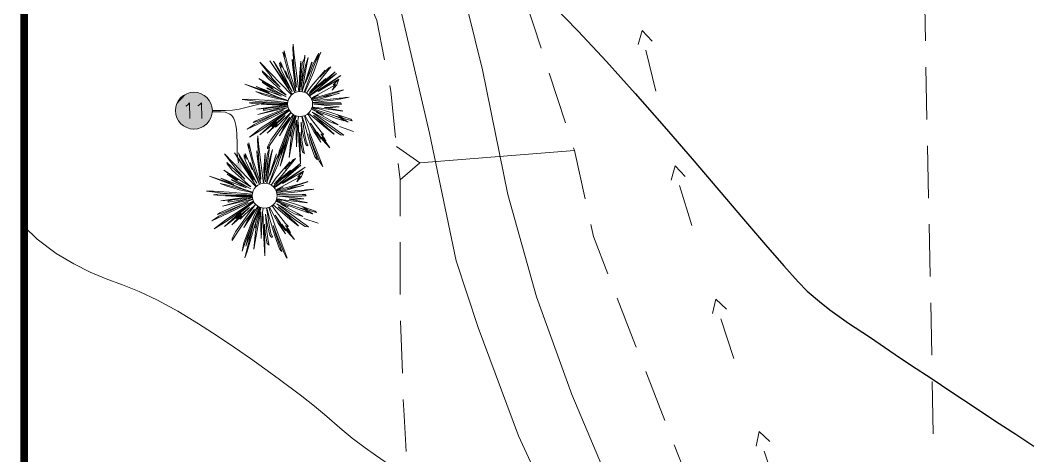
# Model space of a CAD drawing. Header units: millimetres. Extents: x -419 to 20046, y -14642 to 2638.
# Drawn here: x 0.9 to 5.72, y 11.361 to 13.44 of the extents above; entities that cross this region are included whole.
import ezdxf

# ---------------------------------------------------------------- set-up
doc = ezdxf.new("R2010")
doc.units = ezdxf.units.MM
for name, color, linetype in [('PDF11_----LN02', 7, 'Continuous'), ('PDF11_----LN03', 7, 'Continuous'), ('PDF11_24x36$-$Yucca$Valley$TB$CUP$----TB02', 7, 'Continuous'), ('PDF11_PR-swale', 7, 'Continuous')]:
    doc.layers.add(name, color=color, linetype=linetype)
for name, color, linetype, true_color in [('PDF11_0', 7, 'Continuous', 0xb3b3b3), ('PDF11_EXTO$--C3-Surface-EXTO', 7, 'Continuous', 0xb3b3b3), ('PDF11_EXTO$EXLSTR', 7, 'Continuous', 0xb3b3b3)]:
    doc.layers.add(name, color=color, linetype=linetype, true_color=true_color)

msp = doc.modelspace()

# ---------------------------------------------------------------- hatches: boundary and pattern name
at = {"layer": 'PDF11_0', "true_color": 0xffffff, "transparency": 33554559}
for points in [[(1.7135, 13.0944), (1.6401, 13.006), (1.7268, 13.096)], [(1.7268, 13.096), (1.6401, 13.006), (1.6426, 12.9877)], [(1.7135, 13.0944), (1.641, 13.0202), (1.6401, 13.006)], [(1.6943, 13.0894), (1.641, 13.0202), (1.7135, 13.0944)], [(1.6943, 13.0894), (1.6443, 13.036), (1.641, 13.0202)], [(1.7268, 13.096), (1.6426, 12.9877), (1.7501, 13.0935)], [(1.7501, 13.0935), (1.6426, 12.9877), (1.6493, 12.9685)], [(1.6826, 13.0835), (1.6443, 13.036), (1.6943, 13.0894)], [(1.6826, 13.0835), (1.651, 13.051), (1.6443, 13.036)], [(1.7501, 13.0935), (1.6493, 12.9685), (1.7701, 13.0852)], [(1.7701, 13.0852), (1.6493, 12.9685), (1.6568, 12.956)], [(1.6726, 13.0769), (1.651, 13.051), (1.6826, 13.0835)], [(1.6726, 13.0769), (1.6618, 13.066), (1.651, 13.051)], [(1.7701, 13.0852), (1.6568, 12.956), (1.7893, 13.071)], [(1.7893, 13.071), (1.6568, 12.956), (1.6701, 12.9419)], [(1.7893, 13.071), (1.6701, 12.9419), (1.801, 13.0569)], [(1.801, 13.0569), (1.6701, 12.9419), (1.6843, 12.9319)], [(1.801, 13.0569), (1.6843, 12.9319), (1.8093, 13.041)], [(1.8093, 13.041), (1.6843, 12.9319), (1.6985, 12.9252)], [(1.8093, 13.041), (1.6985, 12.9252), (1.816, 13.0094)], [(1.816, 13.0094), (1.6985, 12.9252), (1.7176, 12.9202)], [(1.816, 13.0094), (1.7176, 12.9202), (1.8118, 12.981)], [(1.8118, 12.981), (1.7176, 12.9202), (1.7376, 12.9202)], [(1.8118, 12.981), (1.7376, 12.9202), (1.8043, 12.9644)], [(1.8043, 12.9644), (1.7376, 12.9202), (1.771, 12.931)], [(1.8043, 12.9644), (1.771, 12.931), (1.7885, 12.9444)]]:
    msp.add_hatch(color=7, dxfattribs=at).paths.add_polyline_path(points)
at = {"layer": 'PDF11_0', "transparency": 33554559}
for points in [[(2.1485, 13.066), (2.0677, 13.061), (2.0735, 13.0344)], [(1.9577, 12.6818), (1.9535, 12.7627), (1.9277, 12.7569)]]:
    msp.add_hatch(color=7, dxfattribs=at).paths.add_polyline_path(points)

# ---------------------------------------------------------------- linework, layer by layer
at = {"layer": 'PDF11_----LN02', "lineweight": 18}
for points in [[(3.3844, 13.3069), (3.3069, 13.5444)], [(5.2171, 13.3411), (5.2129, 13.5903)], [(2.5777, 13.4919), (2.6002, 13.4386), (2.6377, 13.2502)], [(3.0344, 13.4869), (3.1044, 13.2036), (3.2261, 12.6085), (3.3619, 12.1201), (3.5311, 11.6534), (3.762, 11.1034), (3.9461, 10.6859), (4.2545, 10.1366), (4.4437, 9.8083), (4.667, 9.4974), (4.777, 9.3974), (4.9721, 9.2882), (5.3429, 9.1149), (5.7963, 8.9649), (6.0763, 8.8982), (7.0289, 8.7565), (8.1348, 8.5615), (8.7415, 8.5373), (9.6108, 8.5632), (10.1533, 8.6324), (10.5392, 8.7157), (10.74, 8.7507), (10.7925, 8.7524)], [(5.2246, 12.966), (5.2196, 13.2161)], [(3.5003, 12.9502), (3.4228, 13.1877)], [(2.6627, 13.1277), (2.6677, 13.1019), (2.6902, 12.8794)], [(2.6944, 12.8369), (2.8061, 12.7585), (2.7111, 12.6785)], [(3.5386, 12.831), (3.5428, 12.8185), (3.5945, 12.5868)], [(5.2321, 12.591), (5.2271, 12.841)], [(3.5428, 12.8185), (2.8061, 12.7585)], [(2.7027, 12.7552), (2.7111, 12.6785), (2.7111, 12.5052)], [(3.7028, 12.2293), (3.6345, 12.4077), (3.6211, 12.4652)], [(5.2396, 12.216), (5.2346, 12.466)], [(2.7111, 12.3802), (2.7111, 12.1301)], [(3.837, 11.8793), (3.8228, 11.916), (3.747, 12.1126)], [(5.2471, 11.8409), (5.2421, 12.091)], [(2.7136, 12.0051), (2.7227, 11.7551)], [(3.9737, 11.5301), (3.8828, 11.7626)], [(5.2538, 11.4659), (5.2488, 11.7159)], [(2.7402, 11.3809), (2.7302, 11.5534), (2.7269, 11.6301)], [(4.1103, 11.1801), (4.0187, 11.4134)]]:
    msp.add_lwpolyline(points, dxfattribs=at)
at = {"layer": 'PDF11_----LN03', "lineweight": 20}
msp.add_lwpolyline([(2.2718, 13.992), (2.3869, 13.9461), (2.4669, 13.8869), (2.5885, 13.7669), (2.6677, 13.6378), (2.7094, 13.5144), (2.8519, 12.901), (2.9794, 12.291), (3.0836, 11.9735), (3.2769, 11.4559), (3.577, 10.8034), (3.8711, 10.2533), (4.2928, 9.5141), (4.5095, 9.2266), (4.6137, 9.1424), (5.2913, 8.8132), (6.0547, 8.6024), (6.6872, 8.4573), (7.4173, 8.3323), (8.2015, 8.2373), (9.1516, 8.1457), (9.8908, 8.074), (10.7925, 7.9765)], dxfattribs=at)
at = {"layer": 'PDF11_0', "lineweight": 30}
msp.add_lwpolyline([(3.4328, 13.5194), (3.5611, 13.3877), (3.6953, 13.2427), (3.8328, 13.0894), (3.9703, 12.9327), (4.1045, 12.7777), (4.232, 12.6285), (4.3495, 12.4902), (4.4537, 12.3685), (4.542, 12.2676), (4.6095, 12.1918), (4.6537, 12.1468), (4.7112, 12.0976), (4.7612, 12.0576), (4.8062, 12.0251), (4.8504, 11.9943), (4.9504, 11.9285), (5.0729, 11.8451), (5.1512, 11.7918), (5.2438, 11.7309), (5.3438, 11.6643), (5.4488, 11.5951), (5.5521, 11.5268), (5.6488, 11.4634), (5.7346, 11.4076)], dxfattribs=at)
at = {"layer": 'PDF11_0', "color": 7, "lineweight": 20}
for points in [[(1.6901, 13.0302), (1.6968, 13.0344), (1.7076, 13.0452), (1.7093, 12.9702)], [(1.7468, 13.0319), (1.7543, 13.0352), (1.7651, 13.046), (1.766, 12.971)], [(2.0702, 13.0477), (2.0077, 13.031), (1.976, 13.0227), (1.9443, 13.016), (1.9127, 13.011), (1.881, 13.0094), (1.816, 13.0094)], [(1.816, 13.0019), (1.8568, 13.0019), (1.8768, 13.0002), (1.8852, 12.9985), (1.8935, 12.9952), (1.9002, 12.9919), (1.9068, 12.9869), (1.9118, 12.981), (1.9168, 12.9735), (1.9202, 12.966), (1.9235, 12.9577), (1.9285, 12.9394), (1.9318, 12.9185), (1.9335, 12.896), (1.9343, 12.8494), (1.9352, 12.8019), (1.9377, 12.7802), (1.941, 12.7594)]]:
    msp.add_lwpolyline(points, dxfattribs=at)
at = {"layer": 'PDF11_0', "color": 7, "lineweight": 0, "true_color": 0xffffff}
msp.add_lwpolyline([(1.7885, 12.9444), (1.771, 12.931)], dxfattribs=at)
at = {"layer": 'PDF11_0', "lineweight": 18}
msp.add_lwpolyline([(2.681, 11.3042), (2.5935, 11.3642), (2.5444, 11.3984), (2.4835, 11.4451), (2.4352, 11.4851), (2.351, 11.5576), (2.3027, 11.5976), (2.2427, 11.6451), (2.1302, 11.7293), (2.0668, 11.7759), (1.9977, 11.8251), (1.9218, 11.8776), (1.8393, 11.9335), (1.7493, 11.991), (1.6518, 12.051), (1.5551, 12.1035), (1.4676, 12.1443), (1.3868, 12.1768), (1.3093, 12.206), (1.2334, 12.2376), (1.1551, 12.2768), (1.0718, 12.3268), (0.9809, 12.3943), (0.9195, 12.4542)], dxfattribs=at)
at = {"layer": 'PDF11_0', "color": 7, "lineweight": 20}
msp.add_circle((1.7281, 13.0081), 0.0879, dxfattribs=at)
at = {"layer": 'PDF11_24x36$-$Yucca$Valley$TB$CUP$----TB02', "lineweight": 0, "const_width": 0.0375}
msp.add_lwpolyline([(35.4024, 0.4996), (35.4024, 23.5006), (0.9184, 23.5006), (0.9184, 0.4996)], close=True, dxfattribs=at)
at = {"layer": 'PDF11_EXTO$--C3-Surface-EXTO', "lineweight": 30}
msp.add_lwpolyline([(3.4328, 13.5194), (3.5611, 13.3877), (3.6953, 13.2427), (3.8328, 13.0894), (3.9703, 12.9327), (4.1045, 12.7777), (4.232, 12.6285), (4.3495, 12.4902), (4.4537, 12.3685), (4.542, 12.2676), (4.6095, 12.1918), (4.6537, 12.1468), (4.7112, 12.0976), (4.7612, 12.0576), (4.8062, 12.0251), (4.8504, 11.9943), (4.9504, 11.9285), (5.0729, 11.8451), (5.1512, 11.7918), (5.2438, 11.7309), (5.3438, 11.6643), (5.4488, 11.5951), (5.5521, 11.5268), (5.6488, 11.4634), (5.7346, 11.4076)], dxfattribs=at)
at = {"layer": 'PDF11_EXTO$--C3-Surface-EXTO', "lineweight": 18}
msp.add_lwpolyline([(2.681, 11.3042), (2.5935, 11.3642), (2.5444, 11.3984), (2.4835, 11.4451), (2.4352, 11.4851), (2.351, 11.5576), (2.3027, 11.5976), (2.2427, 11.6451), (2.1302, 11.7293), (2.0668, 11.7759), (1.9977, 11.8251), (1.9218, 11.8776), (1.8393, 11.9335), (1.7493, 11.991), (1.6518, 12.051), (1.5551, 12.1035), (1.4676, 12.1443), (1.3868, 12.1768), (1.3093, 12.206), (1.2334, 12.2376), (1.1551, 12.2768), (1.0718, 12.3268), (0.9809, 12.3943), (0.9195, 12.4542)], dxfattribs=at)
at = {"layer": 'PDF11_EXTO$EXLSTR', "lineweight": 18}
for points in [[(2.2102, 13.0944), (2.2052, 13.1085), (2.1843, 13.1686), (2.1527, 13.2877), (2.1602, 13.2661), (2.1585, 13.2936), (2.1618, 13.2802), (2.1785, 13.2111), (2.2143, 13.1002), (2.1977, 13.2302), (2.1968, 13.2544), (2.201, 13.2277), (2.2168, 13.1202), (2.2143, 13.1444), (2.2068, 13.2069), (2.2002, 13.3036), (2.2018, 13.3252), (2.2052, 13.2861), (2.2285, 13.0994)], [(2.2427, 13.0985), (2.266, 13.2302), (2.2727, 13.2611), (2.2602, 13.2236), (2.2418, 13.1294), (2.2385, 13.106), (2.2443, 13.1661), (2.2527, 13.2319), (2.2568, 13.2594), (2.2568, 13.2602), (2.2577, 13.2727), (2.2552, 13.2602), (2.2552, 13.2594), (2.2535, 13.2561), (2.2452, 13.2336), (2.236, 13.1427), (2.2343, 13.1202), (2.236, 13.2019), (2.2377, 13.2436), (2.231, 13.1694), (2.231, 13.0994)], [(2.2535, 13.096), (2.2868, 13.1861), (2.2885, 13.1911), (2.3069, 13.2369), (2.3177, 13.2669), (2.321, 13.2744), (2.3235, 13.2811), (2.3227, 13.2811), (2.3185, 13.2736), (2.3144, 13.2669), (2.2952, 13.2269), (2.2777, 13.1827), (2.2593, 13.1377), (2.2627, 13.1477), (2.2919, 13.2402), (2.2893, 13.2369), (2.2477, 13.111), (2.2443, 13.0985)], [(2.3294, 13.2761), (2.326, 13.2686), (2.3219, 13.2552), (2.3177, 13.2544), (2.321, 13.2544), (2.301, 13.1986), (2.2985, 13.1902), (2.2568, 13.0952)], [(2.3302, 13.2811), (2.3269, 13.2752), (2.3227, 13.2677), (2.3069, 13.2369)], [(2.331, 13.2811), (2.3294, 13.2761), (2.331, 13.2811), (2.3327, 13.2852), (2.3269, 13.2752)], [(2.1935, 13.0835), (2.0427, 13.2394), (2.0977, 13.1702), (2.0985, 13.1669), (2.1393, 13.1202), (2.0935, 13.1611), (2.0543, 13.1986), (2.056, 13.1919), (2.0802, 13.1627), (2.1685, 13.0827), (2.1035, 13.1227), (2.0385, 13.1619), (2.1068, 13.1144), (2.0818, 13.1277), (2.0543, 13.1436), (2.0985, 13.1135), (2.1685, 13.0735), (2.1018, 13.1052), (2.076, 13.1177), (2.081, 13.1119), (2.1452, 13.0769), (2.0252, 13.1235), (2.0877, 13.0944), (2.0385, 13.1119)], [(2.196, 13.0852), (2.091, 13.2452), (2.181, 13.1144), (2.1152, 13.2277), (2.1085, 13.2444), (2.1168, 13.2302), (2.1968, 13.0994), (2.1793, 13.1344), (2.146, 13.1994), (2.1377, 13.2244), (2.1368, 13.2369), (2.1468, 13.2144), (2.1443, 13.2261), (2.1418, 13.2419), (2.1477, 13.2269), (2.1743, 13.1636), (2.1643, 13.1977), (2.181, 13.1586), (2.2093, 13.0935)], [(2.2652, 13.091), (2.2868, 13.1235), (2.3544, 13.2019), (2.3294, 13.1677), (2.3719, 13.2127), (2.381, 13.2177), (2.3094, 13.1286), (2.2793, 13.0952), (2.3577, 13.1619), (2.326, 13.1294), (2.4019, 13.1927), (2.3519, 13.1436), (2.4077, 13.1861), (2.3235, 13.1152), (2.2785, 13.0794)], [(2.2793, 13.0785), (2.4285, 13.1761), (2.3202, 13.0994), (2.4194, 13.1577), (2.3919, 13.1311), (2.4035, 13.1344), (2.4002, 13.1294)], [(2.1285, 13.0719), (1.9702, 13.1344), (2.0385, 13.1119), (2.1285, 13.0719), (2.1677, 13.0594), (2.1768, 13.0569)], [(2.2752, 13.0835), (2.2785, 13.0869), (2.3127, 13.1169), (2.3227, 13.1252), (2.326, 13.1294)], [(2.2868, 13.0677), (2.3494, 13.1019), (2.4002, 13.1294), (2.3935, 13.1185), (2.3877, 13.106), (2.4102, 13.1311), (2.4194, 13.1577)], [(2.3519, 13.1436), (2.3127, 13.1169)], [(2.1743, 13.0435), (2.0977, 13.0469), (2.0352, 13.0519), (1.9577, 13.061), (1.9902, 13.0627), (2.0652, 13.0577), (2.1752, 13.0469)], [(2.176, 13.0544), (2.161, 13.0585), (2.1118, 13.0694), (2.1035, 13.071), (2.0552, 13.086), (2.0227, 13.0994), (2.051, 13.0919), (2.121, 13.0719), (2.1677, 13.0594)], [(2.2868, 13.0669), (2.3219, 13.0819), (2.2885, 13.0644)], [(2.2893, 13.0627), (2.3385, 13.0794), (2.3927, 13.0944), (2.4052, 13.0977), (2.4402, 13.1069), (2.4402, 13.106), (2.4027, 13.0935), (2.3902, 13.0902), (2.336, 13.0719), (2.3869, 13.0827), (2.396, 13.0844), (2.4219, 13.091), (2.3944, 13.0835), (2.386, 13.081), (2.3385, 13.0669), (2.2944, 13.0552), (2.3794, 13.0635), (2.4227, 13.0677), (2.4319, 13.0685), (2.4502, 13.0702), (2.4694, 13.0719), (2.4302, 13.0652), (2.421, 13.0635), (2.3919, 13.0585), (2.2935, 13.0469)], [(2.2902, 13.0602), (2.3252, 13.0694), (2.336, 13.0719)], [(2.1802, 13.0152), (2.0593, 12.9569), (1.9827, 12.9202), (2.016, 12.9427), (2.156, 13.0102), (2.0393, 12.9602), (2.0102, 12.951), (2.0202, 12.9577), (2.096, 12.9919), (2.1768, 13.0227)], [(2.1743, 13.041), (2.0827, 13.041), (2.0068, 13.0419), (1.991, 13.0452), (2.0227, 13.0485), (2.0977, 13.0469)], [(2.1752, 13.031), (2.0818, 13.0202), (2.026, 13.016), (2.1485, 13.0327), (2.1743, 13.0352)], [(2.1768, 13.0235), (2.0335, 12.9902), (2.156, 13.0252)], [(2.1743, 13.036), (2.101, 13.036), (2.0485, 13.0394), (2.0827, 13.041)], [(2.1752, 13.0294), (2.156, 13.0252), (2.0602, 13.0094), (2.0602, 13.0144), (2.0818, 13.0202)], [(2.2935, 13.0452), (2.4144, 13.0452), (2.4194, 13.0452), (2.4285, 13.0452), (2.4327, 13.0394), (2.4152, 13.0385), (2.4119, 13.0385), (2.3002, 13.0385), (2.3194, 13.0369), (2.421, 13.026), (2.3902, 13.0235), (2.351, 13.0235), (2.436, 13.0069), (2.4369, 13.006), (2.3235, 13.021), (2.306, 13.0235), (2.3902, 12.9969), (2.476, 12.9669), (2.4827, 12.9602), (2.4419, 12.971), (2.4169, 12.986), (2.436, 12.9727), (2.431, 12.9735), (2.3994, 12.9827), (2.4494, 12.9635), (2.4644, 12.9527), (2.456, 12.956), (2.431, 12.9694), (2.4444, 12.9594), (2.4077, 12.9702), (2.2885, 13.0152), (2.3469, 12.9869), (2.311, 13.0002), (2.3894, 12.956), (2.4169, 12.941), (2.3769, 12.9544), (2.2994, 12.9977), (2.2927, 13.001), (2.4052, 12.9185), (2.4427, 12.8919), (2.4277, 12.8935), (2.386, 12.921), (2.2985, 12.9869), (2.3469, 12.9427), (2.3969, 12.896), (2.3952, 12.896), (2.3552, 12.9285), (2.2752, 12.9969)], [(2.2919, 13.0244), (2.3169, 13.0169), (2.2893, 13.021)], [(2.2902, 13.0194), (2.311, 13.0127), (2.3994, 12.9827)], [(2.2944, 13.0552), (2.2919, 13.0544)], [(2.2919, 13.026), (2.306, 13.0235)], [(2.1827, 13.0094), (2.0518, 12.9177), (1.9927, 12.8819), (2.0493, 12.926), (2.181, 13.0119)], [(2.1902, 12.9994), (2.1318, 12.9419), (2.1218, 12.9319), (2.1177, 12.9294), (2.121, 12.936), (2.126, 12.9435), (2.0777, 12.9002), (2.1043, 12.9285), (2.1627, 12.9844), (2.0993, 12.9302), (2.1227, 12.956), (2.0427, 12.8935), (2.0943, 12.9402), (2.1727, 13.001), (2.1835, 13.0085)], [(2.2018, 12.9894), (2.1543, 12.9169), (2.136, 12.8885), (2.1518, 12.9202), (2.186, 12.9769), (2.1343, 12.9094), (2.0918, 12.8469), (2.0793, 12.8252), (2.0793, 12.836), (2.0952, 12.8677), (2.1585, 12.9569), (2.191, 12.9985)], [(2.216, 12.9827), (2.1985, 12.9102), (2.1943, 12.8852), (2.1893, 12.8877), (2.191, 12.906), (2.1943, 12.9252), (2.1785, 12.8735), (2.1485, 12.7702), (2.1393, 12.7427), (2.176, 12.8869), (2.1835, 12.9127), (2.1585, 12.8377), (2.1435, 12.7985), (2.1593, 12.856), (2.176, 12.9077), (2.1452, 12.8269), (2.1277, 12.776), (2.1343, 12.8152), (2.1835, 12.9419), (2.2052, 12.9877)], [(2.176, 12.9077), (2.2102, 12.9852)], [(2.1827, 12.9119), (2.2127, 12.9835)], [(2.2435, 12.981), (2.246, 12.9644), (2.256, 12.9002), (2.2643, 12.8619), (2.2702, 12.846), (2.2718, 12.8427), (2.2735, 12.8427), (2.2677, 12.841), (2.2652, 12.8435), (2.2602, 12.8519), (2.2468, 12.9069), (2.2393, 12.9527), (2.2435, 12.8677), (2.2527, 12.8152), (2.256, 12.8035), (2.246, 12.811), (2.2385, 12.8519), (2.2327, 12.9052), (2.2335, 12.8794), (2.236, 12.7769), (2.236, 12.7527), (2.2285, 12.8669), (2.2268, 12.936), (2.2243, 12.9602), (2.2227, 12.9277), (2.2193, 12.8694), (2.2168, 12.836), (2.2152, 12.901), (2.2168, 12.9635), (2.2052, 12.9085), (2.1893, 12.821), (2.1827, 12.7852), (2.191, 12.8669), (2.1943, 12.8852)], [(2.1943, 12.9252), (2.2135, 12.9835)], [(2.2268, 12.9802), (2.2243, 12.9602)], [(2.2552, 12.9835), (2.2818, 12.9002), (2.3427, 12.7419), (2.336, 12.751), (2.3252, 12.7694), (2.296, 12.8435), (2.276, 12.8977), (2.2885, 12.8535), (2.3169, 12.7735), (2.3127, 12.7777), (2.3052, 12.7877), (2.2827, 12.8485), (2.2585, 12.9335), (2.2443, 12.981)], [(2.271, 12.9927), (2.2893, 12.9652), (2.3344, 12.9069), (2.3435, 12.8977), (2.3469, 12.8969), (2.346, 12.8952), (2.3435, 12.8919), (2.341, 12.8919), (2.3335, 12.8977), (2.3502, 12.876), (2.3577, 12.8644), (2.3385, 12.8827), (2.3585, 12.8569), (2.3769, 12.831), (2.3435, 12.8669), (2.316, 12.9052), (2.3344, 12.8719), (2.3152, 12.9002), (2.2843, 12.9477), (2.3044, 12.9119), (2.3327, 12.8585), (2.2994, 12.9094), (2.2577, 12.9844)], [(2.4894, 12.9094), (2.4219, 12.9319)], [(2.041, 12.656), (2.036, 12.6702), (2.0152, 12.7302), (1.9835, 12.8494), (1.991, 12.8285), (1.9893, 12.8552), (1.9927, 12.8419), (2.0093, 12.7727), (2.046, 12.6618), (2.0293, 12.7919), (2.0277, 12.816), (2.0318, 12.7902), (2.0477, 12.6818), (2.046, 12.706), (2.0377, 12.7694), (2.031, 12.866), (2.0335, 12.8877), (2.0368, 12.8477), (2.0602, 12.661)], [(2.0618, 12.661), (2.0627, 12.6893), (2.0618, 12.731), (2.0685, 12.8052), (2.0677, 12.7635), (2.0652, 12.6818), (2.0668, 12.7052), (2.0768, 12.7952), (2.0843, 12.8185), (2.086, 12.8219), (2.0893, 12.8344), (2.0877, 12.8227), (2.0877, 12.8219), (2.0835, 12.7944), (2.0752, 12.7277), (2.0693, 12.6677), (2.0735, 12.691), (2.0918, 12.786), (2.1035, 12.8227), (2.0968, 12.7919), (2.0743, 12.6602)], [(2.0852, 12.6577), (2.1185, 12.7485), (2.1202, 12.7527), (2.1377, 12.7994), (2.1493, 12.8285), (2.1518, 12.836), (2.1543, 12.8427), (2.1535, 12.8427), (2.1493, 12.8352), (2.1452, 12.8285), (2.126, 12.7885), (2.1085, 12.7452), (2.1085, 12.7444), (2.091, 12.6993), (2.0935, 12.7094), (2.1227, 12.8019), (2.121, 12.7985), (2.0785, 12.6727), (2.0752, 12.6602)], [(2.1602, 12.8377), (2.1577, 12.8302), (2.1527, 12.8177), (2.1493, 12.816), (2.1527, 12.8169), (2.1318, 12.7602), (2.1293, 12.7527), (2.0877, 12.6568)], [(2.1618, 12.8435), (2.1602, 12.8377), (2.1618, 12.8435), (2.1635, 12.8477), (2.1543, 12.8294), (2.1377, 12.7994)], [(2.161, 12.8435), (2.1585, 12.8377)], [(2.0243, 12.6452), (1.8743, 12.8019), (1.9285, 12.7327), (1.9293, 12.7285), (1.9702, 12.6818), (1.9252, 12.7235), (1.8852, 12.761), (1.8868, 12.7544), (1.911, 12.7244), (1.9993, 12.6443), (1.9343, 12.6843), (1.8701, 12.7235), (1.9377, 12.6768), (1.9135, 12.6902), (1.886, 12.7052), (1.9293, 12.6752), (1.9993, 12.6352), (1.9327, 12.6668), (1.9068, 12.6802), (1.9118, 12.6743), (1.9768, 12.6393), (1.856, 12.686), (1.9193, 12.656), (1.8693, 12.6735)], [(2.0268, 12.6468), (1.9218, 12.8069), (2.0118, 12.676), (1.946, 12.7894), (1.9402, 12.8069), (1.9477, 12.7927), (2.0277, 12.6618), (2.0102, 12.696), (1.9768, 12.761), (1.9685, 12.786), (1.9677, 12.7985), (1.9777, 12.776), (1.9752, 12.7877), (1.9727, 12.8044), (1.9785, 12.7894), (2.006, 12.726), (1.996, 12.7602), (2.0118, 12.721), (2.0402, 12.656)], [(2.096, 12.6527), (2.1185, 12.6852), (2.1852, 12.7644), (2.161, 12.7294), (2.2035, 12.7744), (2.2127, 12.7802), (2.141, 12.6902), (2.111, 12.6568), (2.1885, 12.7235), (2.1568, 12.691), (2.2327, 12.7544), (2.1827, 12.7052), (2.2385, 12.7485), (2.1552, 12.6768), (2.1093, 12.6418)], [(2.1102, 12.6402), (2.2593, 12.7377), (2.151, 12.661), (2.251, 12.7194), (2.2235, 12.6927), (2.2343, 12.696), (2.231, 12.691)], [(1.9602, 12.6343), (1.8018, 12.696), (1.8693, 12.6735), (1.9602, 12.6343), (1.9985, 12.6218), (2.0077, 12.6185)], [(2.106, 12.6452), (2.1093, 12.6485), (2.1443, 12.6793), (2.1535, 12.6877), (2.1568, 12.691)], [(2.1177, 12.6293), (2.1802, 12.6635), (2.231, 12.691), (2.2243, 12.6802), (2.2193, 12.6685), (2.2418, 12.6935), (2.251, 12.7194)], [(2.1827, 12.7052), (2.1443, 12.6793)], [(2.0077, 12.616), (1.9918, 12.6202), (1.9435, 12.631), (1.9343, 12.6327), (1.886, 12.6477), (1.8535, 12.661), (1.8827, 12.6543), (1.9518, 12.6343), (1.9985, 12.6218)], [(2.1185, 12.6293), (2.1535, 12.6435), (2.1193, 12.626)], [(2.1202, 12.6252), (2.1693, 12.641), (2.2243, 12.656), (2.236, 12.6593), (2.2718, 12.6693), (2.271, 12.6685), (2.2335, 12.656), (2.2218, 12.6518), (2.1668, 12.6335), (2.2177, 12.6443), (2.2268, 12.6468), (2.2527, 12.6527), (2.226, 12.6452), (2.2168, 12.6427), (2.1693, 12.6293), (2.1252, 12.6168), (2.2102, 12.6252), (2.2535, 12.6293), (2.2627, 12.6302), (2.281, 12.6318), (2.3002, 12.6335), (2.261, 12.6268), (2.2518, 12.6252), (2.2227, 12.621), (2.1243, 12.6093)], [(2.121, 12.6218), (2.156, 12.631), (2.1668, 12.6335)], [(2.006, 12.6052), (1.9285, 12.6093), (1.866, 12.6143), (1.7885, 12.6235), (1.821, 12.6243), (1.896, 12.6193), (2.006, 12.6093)], [(2.011, 12.5768), (1.891, 12.5185), (1.8143, 12.4827), (1.8476, 12.5052), (1.9868, 12.5718), (1.8701, 12.5227), (1.841, 12.5127), (1.851, 12.5202), (1.9268, 12.5535), (2.0077, 12.5843)], [(2.0052, 12.6027), (1.9135, 12.6035), (1.8385, 12.6043), (1.8218, 12.6068), (1.8535, 12.611), (1.9285, 12.6093)], [(2.006, 12.5935), (1.9127, 12.5827), (1.8568, 12.5777), (1.9793, 12.5952), (2.006, 12.5968)], [(2.0077, 12.586), (1.8643, 12.5518), (1.9868, 12.5868)], [(2.006, 12.5977), (1.9318, 12.5977), (1.8793, 12.6018), (1.9135, 12.6035)], [(2.006, 12.5918), (1.9868, 12.5868), (1.891, 12.5718), (1.891, 12.576), (1.9127, 12.5827)], [(2.1243, 12.6068), (2.2452, 12.6077), (2.2502, 12.6077), (2.2593, 12.6077), (2.2635, 12.601), (2.246, 12.601), (2.2435, 12.6002), (2.131, 12.6002), (2.1502, 12.5985), (2.2518, 12.5877), (2.221, 12.5852), (2.1818, 12.5852), (2.2668, 12.5693), (2.2677, 12.5685), (2.1543, 12.5827), (2.1377, 12.5852), (2.2218, 12.5585), (2.3069, 12.5285), (2.3135, 12.5227), (2.2727, 12.5335), (2.2477, 12.5485), (2.2677, 12.5343), (2.2627, 12.536), (2.2302, 12.5443), (2.2802, 12.5252), (2.2952, 12.5152), (2.2868, 12.5177), (2.2618, 12.5318), (2.2752, 12.521), (2.2385, 12.5327), (2.1202, 12.5777)], [(2.1227, 12.586), (2.1477, 12.5793), (2.121, 12.5827)], [(2.121, 12.581), (2.1418, 12.5743), (2.2302, 12.5443)], [(2.1252, 12.6168), (2.1227, 12.6168)], [(2.1235, 12.5877), (2.1377, 12.5852)], [(2.0143, 12.571), (1.8827, 12.4793), (1.8243, 12.4435), (1.8802, 12.4877), (2.0118, 12.5743)], [(2.0218, 12.561), (1.9627, 12.5043), (1.9527, 12.4935), (1.9493, 12.491), (1.9518, 12.4977), (1.9568, 12.5052), (1.9085, 12.4627), (1.9352, 12.4902), (1.9935, 12.546), (1.9302, 12.4927), (1.9543, 12.5177), (1.8735, 12.456), (1.9252, 12.5018), (2.0035, 12.5627), (2.0143, 12.5702)], [(2.0335, 12.551), (1.9852, 12.4793), (1.9668, 12.4502), (1.9827, 12.4818), (2.0168, 12.5385), (1.9652, 12.4718), (1.9235, 12.4093), (1.9102, 12.3877), (1.911, 12.3977), (1.926, 12.4293), (1.9893, 12.5185), (2.0218, 12.5602)], [(2.0477, 12.5443), (2.0302, 12.4718), (2.0252, 12.4468), (2.021, 12.4493), (2.0218, 12.4685), (2.026, 12.4877), (2.0102, 12.4352), (1.9802, 12.3318), (1.9702, 12.3052), (2.0068, 12.4485), (2.0143, 12.4743), (1.9893, 12.4002), (1.9752, 12.361), (1.9902, 12.4185), (2.0068, 12.4693), (1.976, 12.3885), (1.9585, 12.3377), (1.966, 12.3768), (2.0143, 12.5035), (2.036, 12.5493)], [(2.0068, 12.4693), (2.041, 12.5468)], [(2.0743, 12.5427), (2.0768, 12.526), (2.0877, 12.4627), (2.0952, 12.4235), (2.101, 12.4085), (2.1027, 12.4052), (2.1043, 12.4052), (2.0985, 12.4035), (2.096, 12.4052), (2.091, 12.4135), (2.0777, 12.4693), (2.0702, 12.5143), (2.0752, 12.4293), (2.0835, 12.3768), (2.0877, 12.366), (2.0768, 12.3735), (2.0693, 12.4143), (2.0643, 12.4668), (2.0652, 12.441), (2.0668, 12.3385), (2.0668, 12.3152), (2.0593, 12.4285), (2.0585, 12.4977), (2.056, 12.5218), (2.0535, 12.4893), (2.051, 12.4318), (2.0485, 12.3985), (2.0468, 12.4627), (2.0477, 12.526), (2.036, 12.471), (2.0202, 12.3835), (2.0135, 12.3477), (2.0218, 12.4293), (2.0252, 12.4468)], [(2.0143, 12.4735), (2.0443, 12.546)], [(2.026, 12.4877), (2.0452, 12.5452)], [(2.0577, 12.5427), (2.056, 12.5218)], [(2.086, 12.546), (2.1135, 12.4618), (2.1735, 12.3035), (2.1668, 12.3127), (2.1568, 12.331), (2.1268, 12.4052), (2.1068, 12.4602), (2.1193, 12.416), (2.1477, 12.3352), (2.1435, 12.3393), (2.136, 12.3493), (2.1135, 12.4102), (2.0893, 12.4952), (2.0752, 12.5427)], [(2.1018, 12.5543), (2.121, 12.5268), (2.1652, 12.4693), (2.1743, 12.4593), (2.1777, 12.4585), (2.1777, 12.4568), (2.1752, 12.4535), (2.1727, 12.4535), (2.1643, 12.4602), (2.1818, 12.4377), (2.1893, 12.426), (2.1693, 12.4452), (2.1893, 12.4193), (2.2085, 12.3927), (2.1752, 12.4293), (2.1477, 12.4668), (2.1652, 12.4343), (2.1152, 12.5093), (2.1352, 12.4743), (2.1643, 12.4202), (2.1302, 12.471), (2.0885, 12.5468)], [(2.1193, 12.5768), (2.1785, 12.5485), (2.1427, 12.5618), (2.2202, 12.5185), (2.2477, 12.5027), (2.2077, 12.516), (2.1302, 12.5602), (2.1235, 12.5627), (2.236, 12.4802), (2.2743, 12.4543), (2.2585, 12.4552), (2.2177, 12.4827), (2.1293, 12.5485), (2.1785, 12.5052), (2.2277, 12.4577), (2.226, 12.4577), (2.186, 12.4902), (2.1068, 12.5585)], [(2.321, 12.471), (2.2527, 12.4935)]]:
    msp.add_lwpolyline(points, dxfattribs=at)
for points in [[(2.3319, 13.2836), (2.3327, 13.2852)], [(2.3785, 13.0627), (2.3794, 13.0635)], [(2.4502, 13.0694), (2.4502, 13.0702)], [(2.1627, 12.8452), (2.1635, 12.8477)], [(2.2102, 12.6243), (2.2102, 12.6252)]]:
    msp.add_lwpolyline(points, close=True, dxfattribs=at)
for centre in [(2.2348, 13.0398), (2.0656, 12.6023)]:
    msp.add_circle(centre, 0.0596, dxfattribs=at)
at = {"layer": 'PDF11_PR-swale', "lineweight": 13}
for points in [[(3.847, 13.3236), (3.8661, 13.3902), (3.9136, 13.3394)], [(3.8836, 13.2961), (3.9311, 13.101)], [(4.0045, 12.6768), (4.0237, 12.7444), (4.0712, 12.6935)], [(4.0437, 12.6502), (4.1028, 12.4593)], [(4.202, 12.0401), (4.217, 12.1085), (4.2678, 12.0601)], [(4.2412, 12.0151), (4.3028, 11.8251)], [(4.4095, 11.4076), (4.4237, 11.4768), (4.4754, 11.4292)], [(4.5104, 11.1934), (4.4937, 11.2426), (4.4479, 11.3834)]]:
    msp.add_lwpolyline(points, dxfattribs=at)

doc.saveas('drawing.dxf')
